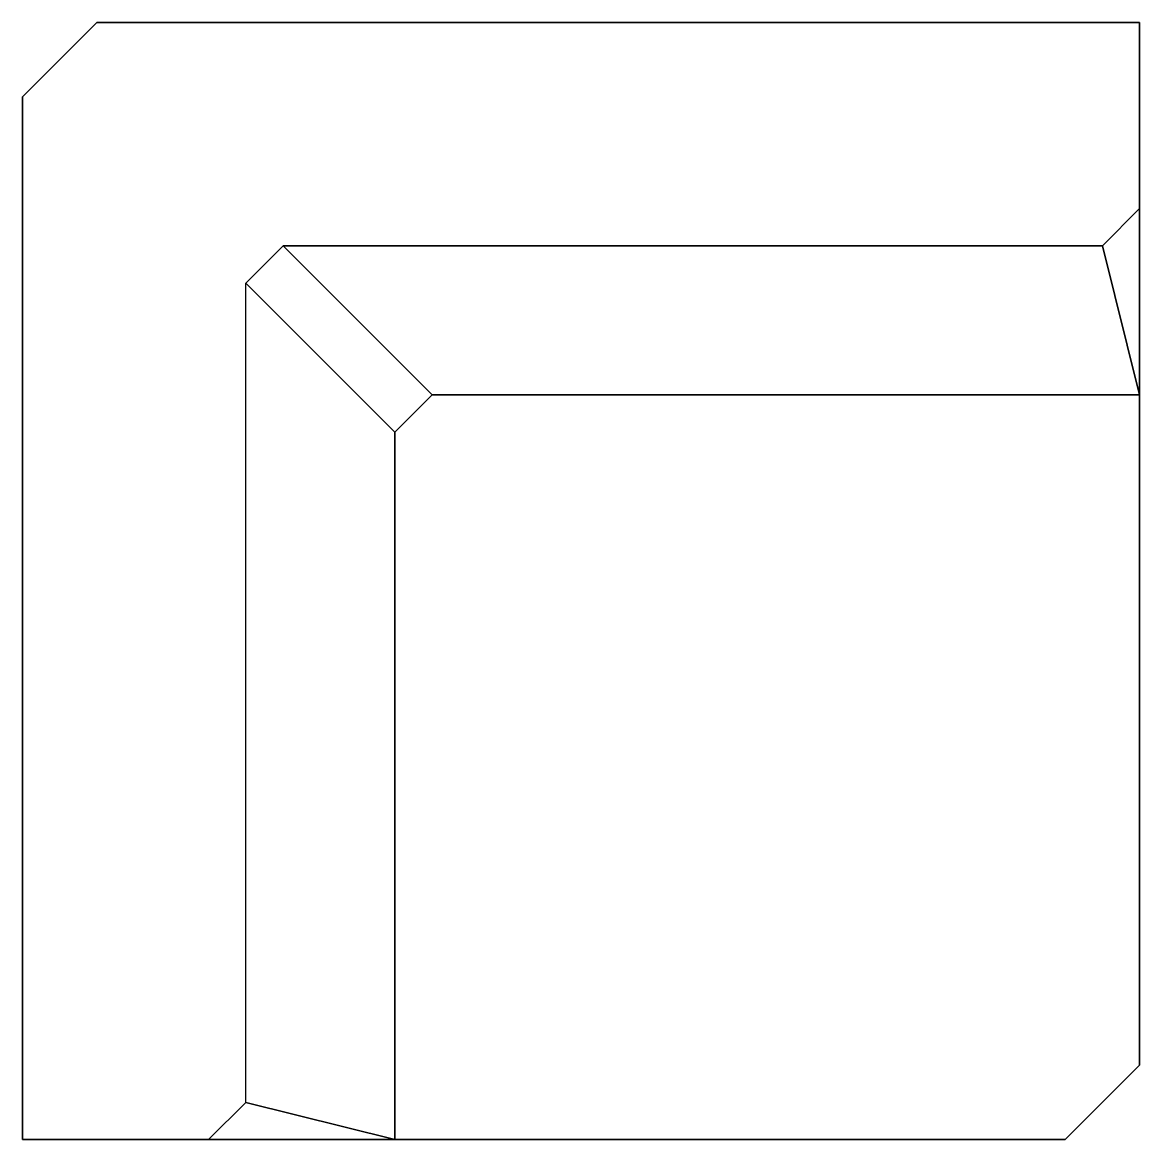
# Model space of a CAD drawing. Extents: x 0 to 0.762, y 0 to 0.762.
import ezdxf

# ---------------------------------------------------------------- set-up
doc = ezdxf.new("R2010")
doc.units = 0
doc.header["$LTSCALE"] = 2
doc.layers.get('0').update_dxf_attribs({"linetype": 'CONTINUOUS'})

msp = doc.modelspace()

# ---------------------------------------------------------------- linework, layer by layer
at = {"color": 0, "linetype": 'BYBLOCK'}
for points, invisible_edges in [([(0.1524, 0.5842, 0.762), (0, 0.7112, 0.762), (0.0508, 0.762, 0.762), (0.1778, 0.6096, 0.762)], 5), ([(0.0508, 0.762), (0.762, 0.0508), (0.7112, 0), (0, 0.7112)], 5), ([(0.0508, 0.762, 0.762), (0.7366, 0.762, 0.762), (0.7366, 0.6096, 0.762), (0.1778, 0.6096, 0.762)], 10), ([(0.0508, 0.762), (0.762, 0.762), (0.762, 0.0508), (0.0508, 0.762)], 4), ([(0.7366, 0.6096, 0.762), (0.762, 0.635, 0.762), (0.762, 0.762, 0.762), (0.7366, 0.762, 0.762)], 8), ([(0.762, 0.762, 0.762), (0.762, 0.762), (0.762, 0.508, 0.4572), (0.762, 0.635, 0.762)], 2), ([(0.762, 0.0508), (0.762, 0.0508, 0.4572), (0.762, 0.508, 0.4572), (0.762, 0.762)], 4), ([(0.1524, 0.0254, 0.762), (0.1524, 0.5842, 0.762), (0, 0.7112, 0.762), (0, 0.0254, 0.762)], 10), ([(0, 0), (0, 0.7112), (0.7112, 0), (0, 0)], 2), ([(0.254, 0.4826, 0.4572), (0.2794, 0.508, 0.4572), (0.762, 0.0508, 0.4572), (0.7112, 0, 0.4572)], 10), ([(0.2794, 0.508, 0.4572), (0.762, 0.508, 0.4572), (0.762, 0.0508, 0.4572), (0.2794, 0.508, 0.4572)], 4), ([(0.254, 0, 0.4572), (0.254, 0.4826, 0.4572), (0.7112, 0, 0.4572), (0.254, 0, 0.4572)], 2), ([(0, 0, 0.762), (0.127, 0, 0.762), (0.1524, 0.0254, 0.762), (0, 0.0254, 0.762)], 4), ([(0, 0), (0, 0, 0.762), (0.127, 0, 0.762), (0.254, 0, 0.4572)], 8), ([(0.254, 0, 0.4572), (0.7112, 0, 0.4572), (0.7112, 0), (0, 0)], 8)]:
    msp.add_3dface(points, dxfattribs=dict(at, invisible_edges=invisible_edges))
for points in [[(0, 0.7112, 0.762), (0, 0.7112), (0.0508, 0.762), (0.0508, 0.762, 0.762)], [(0.0508, 0.762), (0.0508, 0.762, 0.762), (0.762, 0.762, 0.762), (0.762, 0.762)], [(0, 0), (0, 0, 0.762), (0, 0.7112, 0.762), (0, 0.7112)], [(0.762, 0.508, 0.4572), (0.7366, 0.6096, 0.762), (0.762, 0.635, 0.762)], [(0.1778, 0.6096, 0.762), (0.2794, 0.508, 0.4572), (0.254, 0.4826, 0.4572), (0.1524, 0.5842, 0.762)], [(0.1778, 0.6096, 0.762), (0.7366, 0.6096, 0.762), (0.762, 0.508, 0.4572), (0.2794, 0.508, 0.4572)], [(0.1524, 0.0254, 0.762), (0.1524, 0.5842, 0.762), (0.254, 0.4826, 0.4572), (0.254, 0, 0.4572)], [(0.762, 0.0508), (0.762, 0.0508, 0.4572), (0.7112, 0, 0.4572), (0.7112, 0)], [(0.254, 0, 0.4572), (0.127, 0, 0.762), (0.1524, 0.0254, 0.762)]]:
    msp.add_3dface(points, dxfattribs=at)

doc.saveas('drawing.dxf')
